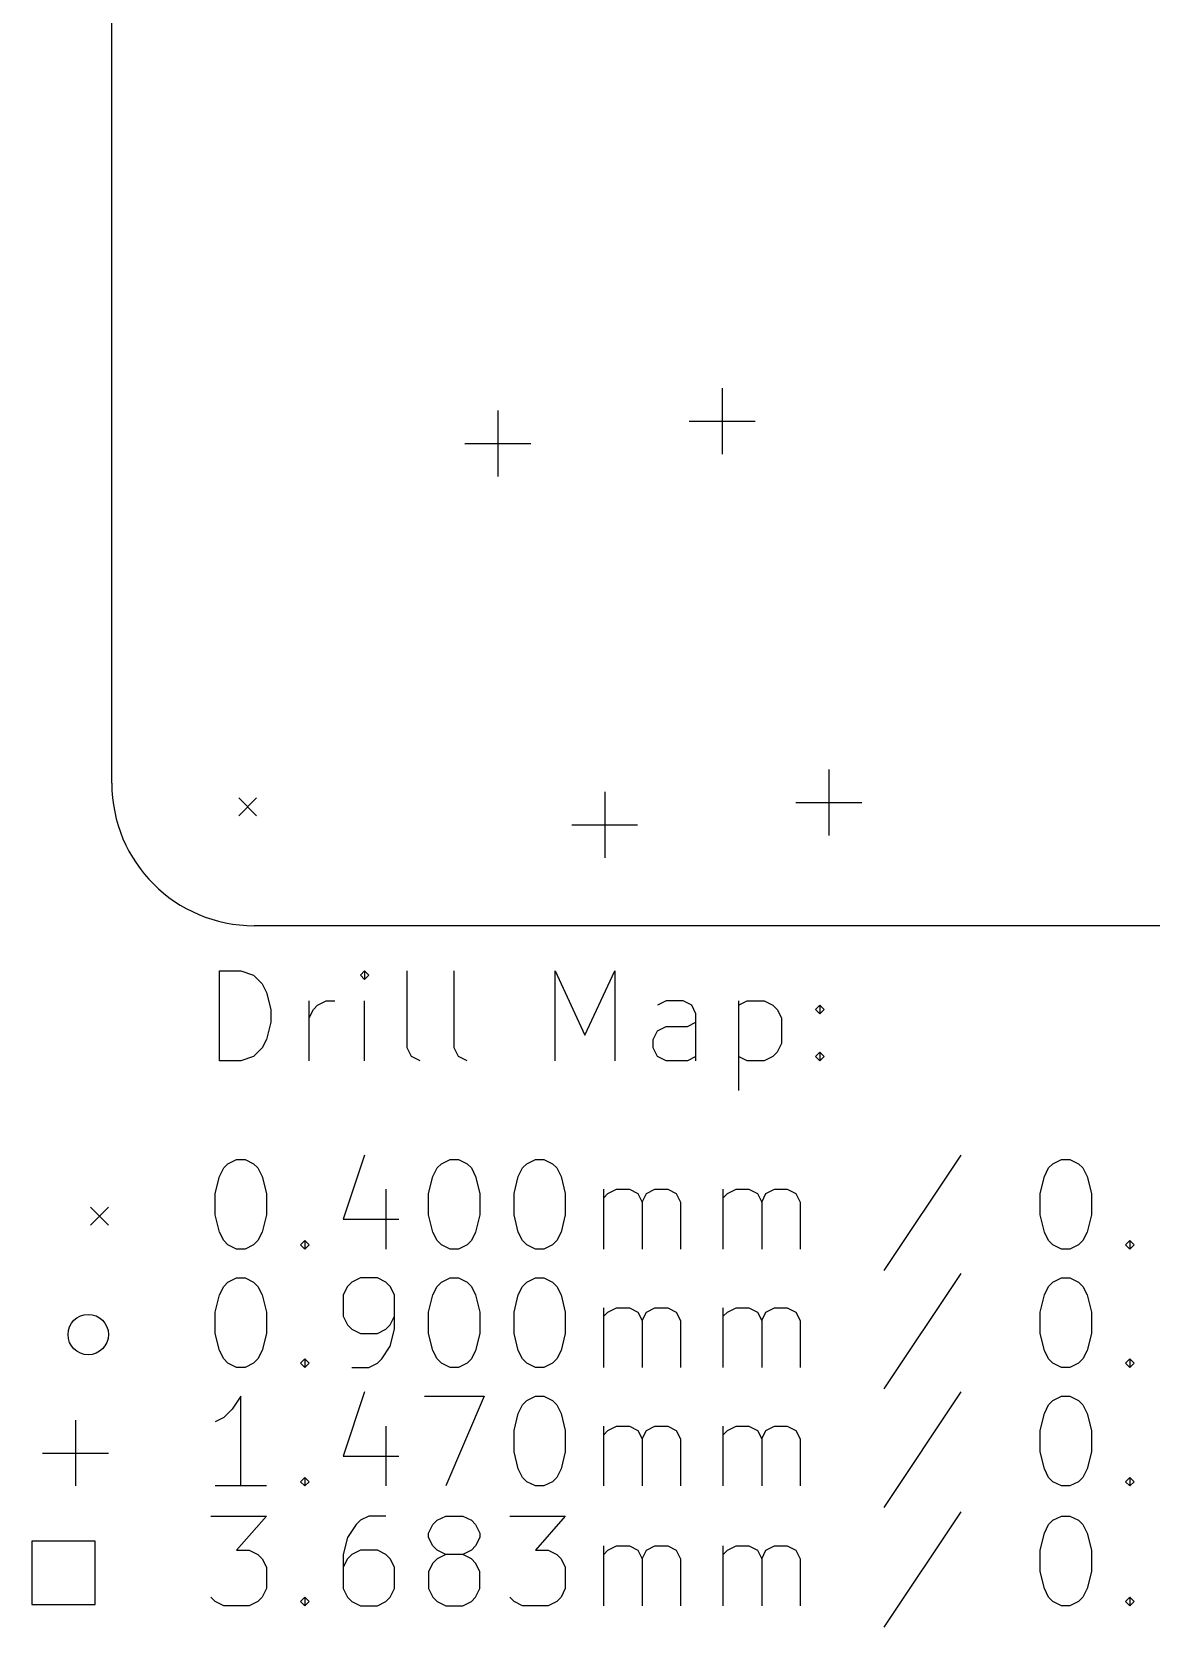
# Model space of a CAD drawing. Extents: x 0.3 to 17.4, y -6.1 to -0.5.
# Drawn here: x 0.336 to 1.319, y -6.131 to -4.731 of the extents above; entities that cross this region are included whole.
import ezdxf

# ---------------------------------------------------------------- set-up
doc = ezdxf.new("R2010")
doc.units = 0
doc.header["$MEASUREMENT"] = 0
doc.layers.add('BLACK', color=7, linetype='CONTINUOUS')

msp = doc.modelspace()

# ---------------------------------------------------------------- linework, layer by layer
at = {"layer": 'BLACK', "linetype": 'CONTINUOUS'}
for p, q in [((0.40625, -5.39062), (0.40625, -0.59375)), ((0.942175, -5.0439), (0.942175, -5.10177)), ((0.745325, -5.06358), (0.745325, -5.12146)), ((0.913238, -5.07283), (0.971112, -5.07283)), ((0.716388, -5.09252), (0.774262, -5.09252)), ((1.03593, -5.37854), (1.03593, -5.43642)), ((0.517717, -5.40354), (0.533465, -5.41929)), ((0.533465, -5.40354), (0.517717, -5.41929)), ((0.839075, -5.39823), (0.839075, -5.4561)), ((1.00699, -5.40748), (1.06486, -5.40748)), ((0.810138, -5.42717), (0.868012, -5.42717)), ((17.2266, -5.51562), (0.53125, -5.51562)), ((0.500785, -5.63412), (0.500785, -5.55538)), ((0.500785, -5.55538), (0.519533, -5.55538)), ((0.519533, -5.55538), (0.530781, -5.55913)), ((0.628269, -5.55538), (0.62452, -5.55913)), ((0.632019, -5.55913), (0.628269, -5.55538)), ((0.628269, -5.55538), (0.628269, -5.56288)), ((0.665764, -5.62287), (0.665764, -5.55538)), ((0.707009, -5.62287), (0.707009, -5.55538)), ((0.795498, -5.63412), (0.795498, -5.55538)), ((0.795498, -5.55538), (0.821745, -5.61162)), ((0.821745, -5.61162), (0.847992, -5.55538)), ((0.847992, -5.55538), (0.847992, -5.63412)), ((0.530781, -5.55913), (0.53828, -5.56663)), ((0.53828, -5.56663), (0.54203, -5.57413)), ((0.62452, -5.55913), (0.628269, -5.56288)), ((0.628269, -5.56288), (0.632019, -5.55913)), ((0.54203, -5.57413), (0.545779, -5.58913)), ((0.579525, -5.63412), (0.579525, -5.58163)), ((0.583275, -5.58913), (0.587024, -5.58538)), ((0.587024, -5.58538), (0.594523, -5.58163)), ((0.594523, -5.58163), (0.602022, -5.58163)), ((0.628269, -5.63412), (0.628269, -5.58163)), ((0.892986, -5.58163), (0.885487, -5.58538)), ((0.907984, -5.58163), (0.892986, -5.58163)), ((0.915483, -5.58538), (0.907984, -5.58163)), ((0.919233, -5.59287), (0.915483, -5.58538)), ((0.956728, -5.58163), (0.956728, -5.66037)), ((0.956728, -5.58538), (0.964227, -5.58163)), ((0.964227, -5.58163), (0.979225, -5.58163)), ((0.979225, -5.58163), (0.986724, -5.58538)), ((0.986724, -5.58538), (0.990474, -5.58913)), ((1.02422, -5.58913), (1.02797, -5.58538)), ((1.02797, -5.58538), (1.03172, -5.58913)), ((1.02797, -5.58538), (1.02797, -5.59287)), ((0.545779, -5.58913), (0.545779, -5.60037)), ((0.579525, -5.59662), (0.583275, -5.58913)), ((0.919233, -5.63412), (0.919233, -5.59287)), ((0.990474, -5.58913), (0.994223, -5.59662)), ((0.994223, -5.59662), (0.994223, -5.61912)), ((1.02797, -5.59287), (1.02422, -5.58913)), ((1.03172, -5.58913), (1.02797, -5.59287)), ((0.545779, -5.60037), (0.54203, -5.61537)), ((0.881737, -5.61537), (0.885487, -5.60787)), ((0.885487, -5.60787), (0.892986, -5.60412)), ((0.892986, -5.60412), (0.911734, -5.60412)), ((0.911734, -5.60412), (0.919233, -5.60037)), ((0.53828, -5.62287), (0.530781, -5.63037)), ((0.54203, -5.61537), (0.53828, -5.62287)), ((0.669514, -5.63037), (0.665764, -5.62287)), ((0.710759, -5.63037), (0.707009, -5.62287)), ((0.881737, -5.62287), (0.881737, -5.61537)), ((0.885487, -5.63037), (0.881737, -5.62287)), ((0.990474, -5.62662), (0.986724, -5.63037)), ((0.994223, -5.61912), (0.990474, -5.62662)), ((1.02422, -5.63037), (1.02797, -5.62662)), ((1.02797, -5.62662), (1.03172, -5.63037)), ((1.02797, -5.62662), (1.02797, -5.63412)), ((0.519533, -5.63412), (0.500785, -5.63412)), ((0.530781, -5.63037), (0.519533, -5.63412)), ((0.677013, -5.63412), (0.669514, -5.63037)), ((0.718258, -5.63412), (0.710759, -5.63037)), ((0.892986, -5.63412), (0.885487, -5.63037)), ((0.911734, -5.63412), (0.892986, -5.63412)), ((0.919233, -5.63037), (0.911734, -5.63412)), ((0.964227, -5.63412), (0.956728, -5.63037)), ((0.979225, -5.63412), (0.964227, -5.63412)), ((0.986724, -5.63037), (0.979225, -5.63412)), ((1.02797, -5.63412), (1.02422, -5.63037)), ((1.03172, -5.63037), (1.02797, -5.63412)), ((0.504535, -5.72823), (0.508284, -5.72448)), ((0.508284, -5.72448), (0.515783, -5.72073)), ((0.515783, -5.72073), (0.523282, -5.72073)), ((0.523282, -5.72073), (0.530781, -5.72448)), ((0.530781, -5.72448), (0.534531, -5.72823)), ((0.628269, -5.71698), (0.609521, -5.77323)), ((0.692011, -5.72823), (0.695761, -5.72448)), ((0.695761, -5.72448), (0.70326, -5.72073)), ((0.70326, -5.72073), (0.710759, -5.72073)), ((0.710759, -5.72073), (0.718258, -5.72448)), ((0.718258, -5.72448), (0.722007, -5.72823)), ((0.767002, -5.72823), (0.770751, -5.72448)), ((0.770751, -5.72448), (0.77825, -5.72073)), ((0.77825, -5.72073), (0.785749, -5.72073)), ((0.785749, -5.72073), (0.793249, -5.72448)), ((0.793249, -5.72448), (0.796998, -5.72823)), ((1.1517, -5.71698), (1.08421, -5.81822)), ((1.22894, -5.72823), (1.23269, -5.72448)), ((1.23269, -5.72448), (1.24019, -5.72073)), ((1.24019, -5.72073), (1.24769, -5.72073)), ((1.24769, -5.72073), (1.25519, -5.72448)), ((1.25519, -5.72448), (1.25894, -5.72823)), ((0.497036, -5.75073), (0.500785, -5.73573)), ((0.500785, -5.73573), (0.504535, -5.72823)), ((0.534531, -5.72823), (0.53828, -5.73573)), ((0.53828, -5.73573), (0.54203, -5.75073)), ((0.684512, -5.75073), (0.688262, -5.73573)), ((0.688262, -5.73573), (0.692011, -5.72823)), ((0.722007, -5.72823), (0.725757, -5.73573)), ((0.725757, -5.73573), (0.729506, -5.75073)), ((0.759503, -5.75073), (0.763252, -5.73573)), ((0.763252, -5.73573), (0.767002, -5.72823)), ((0.796998, -5.72823), (0.800748, -5.73573)), ((0.800748, -5.73573), (0.804497, -5.75073)), ((1.22144, -5.75073), (1.22519, -5.73573)), ((1.22519, -5.73573), (1.22894, -5.72823)), ((1.25894, -5.72823), (1.26269, -5.73573)), ((1.26269, -5.73573), (1.26644, -5.75073)), ((0.497036, -5.76948), (0.497036, -5.75073)), ((0.54203, -5.75073), (0.54203, -5.76948)), ((0.647017, -5.74698), (0.647017, -5.79947)), ((0.684512, -5.76948), (0.684512, -5.75073)), ((0.729506, -5.75073), (0.729506, -5.76948)), ((0.759503, -5.76948), (0.759503, -5.75073)), ((0.804497, -5.75073), (0.804497, -5.76948)), ((0.838243, -5.79947), (0.838243, -5.74698)), ((0.838243, -5.75448), (0.841992, -5.75073)), ((0.841992, -5.75073), (0.849491, -5.74698)), ((0.849491, -5.74698), (0.86074, -5.74698)), ((0.86074, -5.74698), (0.868239, -5.75073)), ((0.868239, -5.75073), (0.871989, -5.75823)), ((0.871989, -5.75823), (0.875738, -5.75073)), ((0.875738, -5.75073), (0.883237, -5.74698)), ((0.883237, -5.74698), (0.894486, -5.74698)), ((0.894486, -5.74698), (0.901985, -5.75073)), ((0.901985, -5.75073), (0.905734, -5.75823)), ((0.94323, -5.79947), (0.94323, -5.74698)), ((0.94323, -5.75448), (0.946979, -5.75073)), ((0.946979, -5.75073), (0.954478, -5.74698)), ((0.954478, -5.74698), (0.965727, -5.74698)), ((0.965727, -5.74698), (0.973226, -5.75073)), ((0.973226, -5.75073), (0.976976, -5.75823)), ((0.976976, -5.75823), (0.980725, -5.75073)), ((0.980725, -5.75073), (0.988224, -5.74698)), ((0.988224, -5.74698), (0.999473, -5.74698)), ((0.999473, -5.74698), (1.00697, -5.75073)), ((1.00697, -5.75073), (1.01072, -5.75823)), ((1.22144, -5.76948), (1.22144, -5.75073)), ((1.26644, -5.75073), (1.26644, -5.76948)), ((0.387549, -5.76267), (0.403297, -5.77842)), ((0.403297, -5.76267), (0.387549, -5.77842)), ((0.871989, -5.75823), (0.871989, -5.79947)), ((0.905734, -5.75823), (0.905734, -5.79947)), ((0.976976, -5.75823), (0.976976, -5.79947)), ((1.01072, -5.75823), (1.01072, -5.79947)), ((0.500785, -5.78448), (0.497036, -5.76948)), ((0.54203, -5.76948), (0.53828, -5.78448)), ((0.609521, -5.77323), (0.658265, -5.77323)), ((0.688262, -5.78448), (0.684512, -5.76948)), ((0.729506, -5.76948), (0.725757, -5.78448)), ((0.763252, -5.78448), (0.759503, -5.76948)), ((0.804497, -5.76948), (0.800748, -5.78448)), ((1.22519, -5.78448), (1.22144, -5.76948)), ((1.26644, -5.76948), (1.26269, -5.78448)), ((0.504535, -5.79197), (0.500785, -5.78448)), ((0.508284, -5.79572), (0.504535, -5.79197)), ((0.515783, -5.79947), (0.508284, -5.79572)), ((0.530781, -5.79572), (0.523282, -5.79947)), ((0.534531, -5.79197), (0.530781, -5.79572)), ((0.53828, -5.78448), (0.534531, -5.79197)), ((0.572026, -5.79572), (0.575776, -5.79197)), ((0.575776, -5.79947), (0.572026, -5.79572)), ((0.575776, -5.79197), (0.579525, -5.79572)), ((0.575776, -5.79197), (0.575776, -5.79947)), ((0.579525, -5.79572), (0.575776, -5.79947)), ((0.692011, -5.79197), (0.688262, -5.78448)), ((0.695761, -5.79572), (0.692011, -5.79197)), ((0.70326, -5.79947), (0.695761, -5.79572)), ((0.718258, -5.79572), (0.710759, -5.79947)), ((0.722007, -5.79197), (0.718258, -5.79572)), ((0.725757, -5.78448), (0.722007, -5.79197)), ((0.767002, -5.79197), (0.763252, -5.78448)), ((0.770751, -5.79572), (0.767002, -5.79197)), ((0.77825, -5.79947), (0.770751, -5.79572)), ((0.793249, -5.79572), (0.785749, -5.79947)), ((0.796998, -5.79197), (0.793249, -5.79572)), ((0.800748, -5.78448), (0.796998, -5.79197)), ((1.22894, -5.79197), (1.22519, -5.78448)), ((1.23269, -5.79572), (1.22894, -5.79197)), ((1.24019, -5.79947), (1.23269, -5.79572)), ((1.25519, -5.79572), (1.24769, -5.79947)), ((1.25894, -5.79197), (1.25519, -5.79572)), ((1.26269, -5.78448), (1.25894, -5.79197)), ((1.29644, -5.79572), (1.30019, -5.79197)), ((1.30019, -5.79947), (1.29644, -5.79572)), ((1.30019, -5.79197), (1.30393, -5.79572)), ((1.30019, -5.79197), (1.30019, -5.79947)), ((1.30393, -5.79572), (1.30019, -5.79947)), ((0.523282, -5.79947), (0.515783, -5.79947)), ((0.710759, -5.79947), (0.70326, -5.79947)), ((0.785749, -5.79947), (0.77825, -5.79947)), ((1.24769, -5.79947), (1.24019, -5.79947)), ((1.1517, -5.82092), (1.08421, -5.92216)), ((0.500785, -5.83967), (0.504535, -5.83217)), ((0.504535, -5.83217), (0.508284, -5.82842)), ((0.508284, -5.82842), (0.515783, -5.82467)), ((0.515783, -5.82467), (0.523282, -5.82467)), ((0.523282, -5.82467), (0.530781, -5.82842)), ((0.530781, -5.82842), (0.534531, -5.83217)), ((0.534531, -5.83217), (0.53828, -5.83967)), ((0.613271, -5.83217), (0.609521, -5.83967)), ((0.617021, -5.82842), (0.613271, -5.83217)), ((0.62452, -5.82467), (0.617021, -5.82842)), ((0.639518, -5.82467), (0.62452, -5.82467)), ((0.647017, -5.82842), (0.639518, -5.82467)), ((0.650766, -5.83217), (0.647017, -5.82842)), ((0.654516, -5.83967), (0.650766, -5.83217)), ((0.688262, -5.83967), (0.692011, -5.83217)), ((0.692011, -5.83217), (0.695761, -5.82842)), ((0.695761, -5.82842), (0.70326, -5.82467)), ((0.70326, -5.82467), (0.710759, -5.82467)), ((0.710759, -5.82467), (0.718258, -5.82842)), ((0.718258, -5.82842), (0.722007, -5.83217)), ((0.722007, -5.83217), (0.725757, -5.83967)), ((0.763252, -5.83967), (0.767002, -5.83217)), ((0.767002, -5.83217), (0.770751, -5.82842)), ((0.770751, -5.82842), (0.77825, -5.82467)), ((0.77825, -5.82467), (0.785749, -5.82467)), ((0.785749, -5.82467), (0.793249, -5.82842)), ((0.793249, -5.82842), (0.796998, -5.83217)), ((0.796998, -5.83217), (0.800748, -5.83967)), ((1.22519, -5.83967), (1.22894, -5.83217)), ((1.22894, -5.83217), (1.23269, -5.82842)), ((1.23269, -5.82842), (1.24019, -5.82467)), ((1.24019, -5.82467), (1.24769, -5.82467)), ((1.24769, -5.82467), (1.25519, -5.82842)), ((1.25519, -5.82842), (1.25894, -5.83217)), ((1.25894, -5.83217), (1.26269, -5.83967)), ((0.497036, -5.85467), (0.500785, -5.83967)), ((0.53828, -5.83967), (0.54203, -5.85467)), ((0.609521, -5.83967), (0.609521, -5.85842)), ((0.654516, -5.86967), (0.654516, -5.83967)), ((0.684512, -5.85467), (0.688262, -5.83967)), ((0.725757, -5.83967), (0.729506, -5.85467)), ((0.759503, -5.85467), (0.763252, -5.83967)), ((0.800748, -5.83967), (0.804497, -5.85467)), ((0.838243, -5.90341), (0.838243, -5.85092)), ((0.841992, -5.85467), (0.849491, -5.85092)), ((0.849491, -5.85092), (0.86074, -5.85092)), ((0.86074, -5.85092), (0.868239, -5.85467)), ((0.875738, -5.85467), (0.883237, -5.85092)), ((0.883237, -5.85092), (0.894486, -5.85092)), ((0.894486, -5.85092), (0.901985, -5.85467)), ((0.94323, -5.90341), (0.94323, -5.85092)), ((0.946979, -5.85467), (0.954478, -5.85092)), ((0.954478, -5.85092), (0.965727, -5.85092)), ((0.965727, -5.85092), (0.973226, -5.85467)), ((0.980725, -5.85467), (0.988224, -5.85092)), ((0.988224, -5.85092), (0.999473, -5.85092)), ((0.999473, -5.85092), (1.00697, -5.85467)), ((1.22144, -5.85467), (1.22519, -5.83967)), ((1.26269, -5.83967), (1.26644, -5.85467)), ((0.497036, -5.87341), (0.497036, -5.85467)), ((0.54203, -5.85467), (0.54203, -5.87341)), ((0.609521, -5.85842), (0.613271, -5.86592)), ((0.613271, -5.86592), (0.617021, -5.86967)), ((0.647017, -5.86967), (0.650766, -5.86592)), ((0.650766, -5.86592), (0.654516, -5.85842)), ((0.684512, -5.87341), (0.684512, -5.85467)), ((0.729506, -5.85467), (0.729506, -5.87341)), ((0.759503, -5.87341), (0.759503, -5.85467)), ((0.804497, -5.85467), (0.804497, -5.87341)), ((0.838243, -5.85842), (0.841992, -5.85467)), ((0.868239, -5.85467), (0.871989, -5.86217)), ((0.871989, -5.86217), (0.875738, -5.85467)), ((0.871989, -5.86217), (0.871989, -5.90341)), ((0.901985, -5.85467), (0.905734, -5.86217)), ((0.905734, -5.86217), (0.905734, -5.90341)), ((0.94323, -5.85842), (0.946979, -5.85467)), ((0.973226, -5.85467), (0.976976, -5.86217)), ((0.976976, -5.86217), (0.980725, -5.85467)), ((0.976976, -5.86217), (0.976976, -5.90341)), ((1.00697, -5.85467), (1.01072, -5.86217)), ((1.01072, -5.86217), (1.01072, -5.90341)), ((1.22144, -5.87341), (1.22144, -5.85467)), ((1.26644, -5.85467), (1.26644, -5.87341)), ((0.500785, -5.88841), (0.497036, -5.87341)), ((0.54203, -5.87341), (0.53828, -5.88841)), ((0.617021, -5.86967), (0.62452, -5.87341)), ((0.62452, -5.87341), (0.639518, -5.87341)), ((0.639518, -5.87341), (0.647017, -5.86967)), ((0.650766, -5.88466), (0.654516, -5.86967)), ((0.688262, -5.88841), (0.684512, -5.87341)), ((0.729506, -5.87341), (0.725757, -5.88841)), ((0.763252, -5.88841), (0.759503, -5.87341)), ((0.804497, -5.87341), (0.800748, -5.88841)), ((1.22519, -5.88841), (1.22144, -5.87341)), ((1.26644, -5.87341), (1.26269, -5.88841)), ((0.504535, -5.89591), (0.500785, -5.88841)), ((0.53828, -5.88841), (0.534531, -5.89591)), ((0.643267, -5.89591), (0.650766, -5.88466)), ((0.692011, -5.89591), (0.688262, -5.88841)), ((0.725757, -5.88841), (0.722007, -5.89591)), ((0.767002, -5.89591), (0.763252, -5.88841)), ((0.800748, -5.88841), (0.796998, -5.89591)), ((1.22894, -5.89591), (1.22519, -5.88841)), ((1.26269, -5.88841), (1.25894, -5.89591)), ((0.508284, -5.89966), (0.504535, -5.89591)), ((0.515783, -5.90341), (0.508284, -5.89966)), ((0.523282, -5.90341), (0.515783, -5.90341)), ((0.530781, -5.89966), (0.523282, -5.90341)), ((0.534531, -5.89591), (0.530781, -5.89966)), ((0.572026, -5.89966), (0.575776, -5.89591)), ((0.575776, -5.90341), (0.572026, -5.89966)), ((0.575776, -5.89591), (0.579525, -5.89966)), ((0.575776, -5.89591), (0.575776, -5.90341)), ((0.579525, -5.89966), (0.575776, -5.90341)), ((0.617021, -5.90341), (0.632019, -5.90341)), ((0.632019, -5.90341), (0.639518, -5.89966)), ((0.639518, -5.89966), (0.643267, -5.89591)), ((0.695761, -5.89966), (0.692011, -5.89591)), ((0.70326, -5.90341), (0.695761, -5.89966)), ((0.710759, -5.90341), (0.70326, -5.90341)), ((0.718258, -5.89966), (0.710759, -5.90341)), ((0.722007, -5.89591), (0.718258, -5.89966)), ((0.770751, -5.89966), (0.767002, -5.89591)), ((0.77825, -5.90341), (0.770751, -5.89966)), ((0.785749, -5.90341), (0.77825, -5.90341)), ((0.793249, -5.89966), (0.785749, -5.90341)), ((0.796998, -5.89591), (0.793249, -5.89966)), ((1.23269, -5.89966), (1.22894, -5.89591)), ((1.24019, -5.90341), (1.23269, -5.89966)), ((1.24769, -5.90341), (1.24019, -5.90341)), ((1.25519, -5.89966), (1.24769, -5.90341)), ((1.25894, -5.89591), (1.25519, -5.89966)), ((1.29644, -5.89966), (1.30019, -5.89591)), ((1.30019, -5.90341), (1.29644, -5.89966)), ((1.30019, -5.89591), (1.30393, -5.89966)), ((1.30019, -5.89591), (1.30019, -5.90341)), ((1.30393, -5.89966), (1.30019, -5.90341)), ((0.519533, -5.92861), (0.512034, -5.93986)), ((0.519533, -6.00735), (0.519533, -5.92861)), ((0.628269, -5.92486), (0.609521, -5.9811)), ((0.680763, -5.92861), (0.733256, -5.92861)), ((0.733256, -5.92861), (0.69951, -6.00735)), ((0.763252, -5.94361), (0.767002, -5.93611)), ((0.767002, -5.93611), (0.770751, -5.93236)), ((0.770751, -5.93236), (0.77825, -5.92861)), ((0.77825, -5.92861), (0.785749, -5.92861)), ((0.785749, -5.92861), (0.793249, -5.93236)), ((0.793249, -5.93236), (0.796998, -5.93611)), ((0.796998, -5.93611), (0.800748, -5.94361)), ((1.1517, -5.92486), (1.08421, -6.0261)), ((1.22519, -5.94361), (1.22894, -5.93611)), ((1.22894, -5.93611), (1.23269, -5.93236)), ((1.23269, -5.93236), (1.24019, -5.92861)), ((1.24019, -5.92861), (1.24769, -5.92861)), ((1.24769, -5.92861), (1.25519, -5.93236)), ((1.25519, -5.93236), (1.25894, -5.93611)), ((1.25894, -5.93611), (1.26269, -5.94361)), ((0.37436, -5.94948), (0.37436, -6.00736)), ((0.504535, -5.94736), (0.497036, -5.9511)), ((0.512034, -5.93986), (0.504535, -5.94736)), ((0.759503, -5.9586), (0.763252, -5.94361)), ((0.800748, -5.94361), (0.804497, -5.9586)), ((1.22144, -5.9586), (1.22519, -5.94361)), ((1.26269, -5.94361), (1.26644, -5.9586)), ((0.647017, -5.95485), (0.647017, -6.00735)), ((0.759503, -5.97735), (0.759503, -5.9586)), ((0.804497, -5.9586), (0.804497, -5.97735)), ((0.838243, -6.00735), (0.838243, -5.95485)), ((0.838243, -5.96235), (0.841992, -5.9586)), ((0.841992, -5.9586), (0.849491, -5.95485)), ((0.849491, -5.95485), (0.86074, -5.95485)), ((0.86074, -5.95485), (0.868239, -5.9586)), ((0.868239, -5.9586), (0.871989, -5.9661)), ((0.871989, -5.9661), (0.875738, -5.9586)), ((0.875738, -5.9586), (0.883237, -5.95485)), ((0.883237, -5.95485), (0.894486, -5.95485)), ((0.894486, -5.95485), (0.901985, -5.9586)), ((0.901985, -5.9586), (0.905734, -5.9661)), ((0.94323, -6.00735), (0.94323, -5.95485)), ((0.94323, -5.96235), (0.946979, -5.9586)), ((0.946979, -5.9586), (0.954478, -5.95485)), ((0.954478, -5.95485), (0.965727, -5.95485)), ((0.965727, -5.95485), (0.973226, -5.9586)), ((0.973226, -5.9586), (0.976976, -5.9661)), ((0.976976, -5.9661), (0.980725, -5.9586)), ((0.980725, -5.9586), (0.988224, -5.95485)), ((0.988224, -5.95485), (0.999473, -5.95485)), ((0.999473, -5.95485), (1.00697, -5.9586)), ((1.00697, -5.9586), (1.01072, -5.9661)), ((1.22144, -5.97735), (1.22144, -5.9586)), ((1.26644, -5.9586), (1.26644, -5.97735)), ((0.763252, -5.99235), (0.759503, -5.97735)), ((0.804497, -5.97735), (0.800748, -5.99235)), ((0.871989, -5.9661), (0.871989, -6.00735)), ((0.905734, -5.9661), (0.905734, -6.00735)), ((0.976976, -5.9661), (0.976976, -6.00735)), ((1.01072, -5.9661), (1.01072, -6.00735)), ((1.22519, -5.99235), (1.22144, -5.97735)), ((1.26644, -5.97735), (1.26269, -5.99235)), ((0.345423, -5.97842), (0.403297, -5.97842)), ((0.609521, -5.9811), (0.658265, -5.9811)), ((0.572026, -6.0036), (0.575776, -5.99985)), ((0.575776, -6.00735), (0.572026, -6.0036)), ((0.575776, -5.99985), (0.579525, -6.0036)), ((0.575776, -5.99985), (0.575776, -6.00735)), ((0.579525, -6.0036), (0.575776, -6.00735)), ((0.767002, -5.99985), (0.763252, -5.99235)), ((0.770751, -6.0036), (0.767002, -5.99985)), ((0.77825, -6.00735), (0.770751, -6.0036)), ((0.793249, -6.0036), (0.785749, -6.00735)), ((0.796998, -5.99985), (0.793249, -6.0036)), ((0.800748, -5.99235), (0.796998, -5.99985)), ((1.22894, -5.99985), (1.22519, -5.99235)), ((1.23269, -6.0036), (1.22894, -5.99985)), ((1.24019, -6.00735), (1.23269, -6.0036)), ((1.25519, -6.0036), (1.24769, -6.00735)), ((1.25894, -5.99985), (1.25519, -6.0036)), ((1.26269, -5.99235), (1.25894, -5.99985)), ((1.29644, -6.0036), (1.30019, -5.99985)), ((1.30019, -6.00735), (1.29644, -6.0036)), ((1.30019, -5.99985), (1.30393, -6.0036)), ((1.30019, -5.99985), (1.30019, -6.00735)), ((1.30393, -6.0036), (1.30019, -6.00735)), ((0.54203, -6.00735), (0.497036, -6.00735)), ((0.785749, -6.00735), (0.77825, -6.00735)), ((1.24769, -6.00735), (1.24019, -6.00735)), ((0.493286, -6.03373), (0.54203, -6.03373)), ((0.54203, -6.03373), (0.515783, -6.06372)), ((0.632019, -6.03373), (0.62452, -6.03748)), ((0.647017, -6.03373), (0.632019, -6.03373)), ((0.692011, -6.03748), (0.69951, -6.03373)), ((0.69951, -6.03373), (0.714508, -6.03373)), ((0.714508, -6.03373), (0.722007, -6.03748)), ((0.755753, -6.03373), (0.804497, -6.03373)), ((0.804497, -6.03373), (0.77825, -6.06372)), ((1.1517, -6.02998), (1.08421, -6.13121)), ((1.23269, -6.03748), (1.24019, -6.03373)), ((1.24019, -6.03373), (1.24769, -6.03373)), ((1.24769, -6.03373), (1.25519, -6.03748)), ((0.62077, -6.04122), (0.613271, -6.05247)), ((0.62452, -6.03748), (0.62077, -6.04122)), ((0.684512, -6.04872), (0.688262, -6.04122)), ((0.688262, -6.04122), (0.692011, -6.03748)), ((0.722007, -6.03748), (0.725757, -6.04122)), ((0.725757, -6.04122), (0.729506, -6.04872)), ((1.22519, -6.04872), (1.22894, -6.04122)), ((1.22894, -6.04122), (1.23269, -6.03748)), ((1.25519, -6.03748), (1.25894, -6.04122)), ((1.25894, -6.04122), (1.26269, -6.04872)), ((0.391766, -6.0557), (0.336088, -6.0557)), ((0.336088, -6.0557), (0.336088, -6.11138)), ((0.391766, -6.11138), (0.391766, -6.0557)), ((0.613271, -6.05247), (0.609521, -6.06747)), ((0.684512, -6.05247), (0.684512, -6.04872)), ((0.688262, -6.05997), (0.684512, -6.05247)), ((0.692011, -6.06372), (0.688262, -6.05997)), ((0.725757, -6.05997), (0.722007, -6.06372)), ((0.729506, -6.05247), (0.725757, -6.05997)), ((0.729506, -6.04872), (0.729506, -6.05247)), ((0.838243, -6.11247), (0.838243, -6.05997)), ((0.841992, -6.06372), (0.849491, -6.05997)), ((0.849491, -6.05997), (0.86074, -6.05997)), ((0.86074, -6.05997), (0.868239, -6.06372)), ((0.875738, -6.06372), (0.883237, -6.05997)), ((0.883237, -6.05997), (0.894486, -6.05997)), ((0.894486, -6.05997), (0.901985, -6.06372)), ((0.94323, -6.11247), (0.94323, -6.05997)), ((0.946979, -6.06372), (0.954478, -6.05997)), ((0.954478, -6.05997), (0.965727, -6.05997)), ((0.965727, -6.05997), (0.973226, -6.06372)), ((0.980725, -6.06372), (0.988224, -6.05997)), ((0.988224, -6.05997), (0.999473, -6.05997)), ((0.999473, -6.05997), (1.00697, -6.06372)), ((1.22144, -6.06372), (1.22519, -6.04872)), ((1.26269, -6.04872), (1.26644, -6.06372)), ((0.515783, -6.06372), (0.527032, -6.06372)), ((0.527032, -6.06372), (0.534531, -6.06747)), ((0.534531, -6.06747), (0.53828, -6.07122)), ((0.53828, -6.07122), (0.54203, -6.07872)), ((0.609521, -6.06747), (0.609521, -6.09747)), ((0.613271, -6.07122), (0.609521, -6.07872)), ((0.617021, -6.06747), (0.613271, -6.07122)), ((0.62452, -6.06372), (0.617021, -6.06747)), ((0.639518, -6.06372), (0.62452, -6.06372)), ((0.647017, -6.06747), (0.639518, -6.06372)), ((0.650766, -6.07122), (0.647017, -6.06747)), ((0.654516, -6.07872), (0.650766, -6.07122)), ((0.688262, -6.07497), (0.684512, -6.08247)), ((0.692011, -6.07122), (0.688262, -6.07497)), ((0.69951, -6.06747), (0.692011, -6.06372)), ((0.69951, -6.06747), (0.692011, -6.07122)), ((0.714508, -6.06747), (0.69951, -6.06747)), ((0.722007, -6.06372), (0.714508, -6.06747)), ((0.722007, -6.07122), (0.714508, -6.06747)), ((0.725757, -6.07497), (0.722007, -6.07122)), ((0.729506, -6.08247), (0.725757, -6.07497)), ((0.77825, -6.06372), (0.789499, -6.06372)), ((0.789499, -6.06372), (0.796998, -6.06747)), ((0.796998, -6.06747), (0.800748, -6.07122)), ((0.800748, -6.07122), (0.804497, -6.07872)), ((0.838243, -6.06747), (0.841992, -6.06372)), ((0.868239, -6.06372), (0.871989, -6.07122)), ((0.871989, -6.07122), (0.875738, -6.06372)), ((0.871989, -6.07122), (0.871989, -6.11247)), ((0.901985, -6.06372), (0.905734, -6.07122)), ((0.905734, -6.07122), (0.905734, -6.11247)), ((0.94323, -6.06747), (0.946979, -6.06372)), ((0.973226, -6.06372), (0.976976, -6.07122)), ((0.976976, -6.07122), (0.980725, -6.06372)), ((0.976976, -6.07122), (0.976976, -6.11247)), ((1.00697, -6.06372), (1.01072, -6.07122)), ((1.01072, -6.07122), (1.01072, -6.11247)), ((1.22144, -6.08247), (1.22144, -6.06372)), ((1.26644, -6.06372), (1.26644, -6.08247)), ((0.54203, -6.07872), (0.54203, -6.09747)), ((0.654516, -6.09747), (0.654516, -6.07872)), ((0.684512, -6.08247), (0.684512, -6.09747)), ((0.729506, -6.09747), (0.729506, -6.08247)), ((0.804497, -6.07872), (0.804497, -6.09747)), ((1.22519, -6.09747), (1.22144, -6.08247)), ((1.26644, -6.08247), (1.26269, -6.09747)), ((0.54203, -6.09747), (0.53828, -6.10497)), ((0.609521, -6.09747), (0.613271, -6.10497)), ((0.650766, -6.10497), (0.654516, -6.09747)), ((0.684512, -6.09747), (0.688262, -6.10497)), ((0.725757, -6.10497), (0.729506, -6.09747)), ((0.804497, -6.09747), (0.800748, -6.10497)), ((1.22894, -6.10497), (1.22519, -6.09747)), ((1.26269, -6.09747), (1.25894, -6.10497)), ((0.336088, -6.11138), (0.391766, -6.11138)), ((0.497036, -6.10872), (0.493286, -6.10497)), ((0.504535, -6.11247), (0.497036, -6.10872)), ((0.527032, -6.11247), (0.504535, -6.11247)), ((0.534531, -6.10872), (0.527032, -6.11247)), ((0.53828, -6.10497), (0.534531, -6.10872)), ((0.572026, -6.10872), (0.575776, -6.10497)), ((0.575776, -6.11247), (0.572026, -6.10872)), ((0.575776, -6.10497), (0.579525, -6.10872)), ((0.575776, -6.10497), (0.575776, -6.11247)), ((0.579525, -6.10872), (0.575776, -6.11247)), ((0.613271, -6.10497), (0.617021, -6.10872)), ((0.617021, -6.10872), (0.62452, -6.11247)), ((0.62452, -6.11247), (0.639518, -6.11247)), ((0.639518, -6.11247), (0.647017, -6.10872)), ((0.647017, -6.10872), (0.650766, -6.10497)), ((0.688262, -6.10497), (0.692011, -6.10872)), ((0.692011, -6.10872), (0.69951, -6.11247)), ((0.69951, -6.11247), (0.714508, -6.11247)), ((0.714508, -6.11247), (0.722007, -6.10872)), ((0.722007, -6.10872), (0.725757, -6.10497)), ((0.759503, -6.10872), (0.755753, -6.10497)), ((0.767002, -6.11247), (0.759503, -6.10872)), ((0.789499, -6.11247), (0.767002, -6.11247)), ((0.796998, -6.10872), (0.789499, -6.11247)), ((0.800748, -6.10497), (0.796998, -6.10872)), ((1.23269, -6.10872), (1.22894, -6.10497)), ((1.24019, -6.11247), (1.23269, -6.10872)), ((1.24769, -6.11247), (1.24019, -6.11247)), ((1.25519, -6.10872), (1.24769, -6.11247)), ((1.25894, -6.10497), (1.25519, -6.10872)), ((1.29644, -6.10872), (1.30019, -6.10497)), ((1.30019, -6.11247), (1.29644, -6.10872)), ((1.30019, -6.10497), (1.30393, -6.10872)), ((1.30019, -6.10497), (1.30019, -6.11247)), ((1.30393, -6.10872), (1.30019, -6.11247))]:
    msp.add_line(p, q, dxfattribs=at)
at = {"layer": 'BLACK'}
msp.add_circle((0.385581, -5.87448), 0.017716, dxfattribs=at)
msp.add_arc((0.53125, -5.39062), 0.125, -180, -90, dxfattribs=at)

doc.saveas('drawing.dxf')
